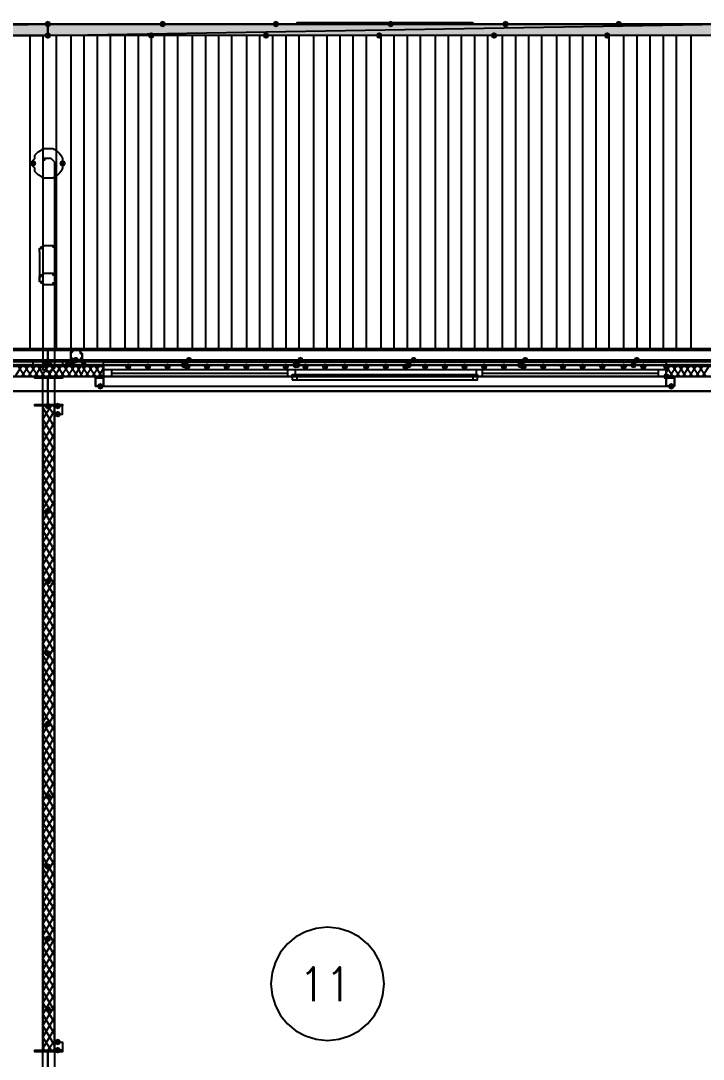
# Model space of a CAD drawing. Header units: millimetres. Extents: x 0 to 420, y 0 to 297.
# Drawn here: x 328.53 to 346.14, y 203.18 to 230 of the extents above; entities that cross this region are included whole.
import ezdxf

# ---------------------------------------------------------------- set-up
doc = ezdxf.new("R2010")
doc.units = ezdxf.units.MM
doc.layers.get('0').update_dxf_attribs({"linetype": 'CONTINUOUS'})
doc.styles.get("Standard").update_dxf_attribs({"font": 'STANDARD'})

msp = doc.modelspace()

# ---------------------------------------------------------------- hatches: boundary and pattern name
at = {"true_color": 0x000007}
h = msp.add_hatch(color=0, dxfattribs=at)
h.paths.add_polyline_path([(329.226333, 229.616), (311.869667, 229.616), (329.226333, 229.912333)], flags=0)
h.paths.add_polyline_path([(311.869667, 229.616), (329.226333, 229.912333), (311.869667, 229.912333)], flags=0)
at = {"true_color": 0x0000fe}
for points in [[(329.311, 229.912333), (329.286129, 229.852537), (329.226333, 229.827667), (329.166538, 229.852537), (329.141667, 229.912333), (329.166537, 229.972129), (329.226333, 229.997), (329.286129, 229.972129)], [(332.274333, 229.912333), (332.249462, 229.852537), (332.189667, 229.827667), (332.129871, 229.852537), (332.105, 229.912333), (332.129871, 229.972129), (332.189667, 229.997), (332.249462, 229.972129)], [(335.195333, 229.912333), (335.170462, 229.852537), (335.110667, 229.827667), (335.050871, 229.852537), (335.026, 229.912333), (335.050871, 229.972129), (335.110667, 229.997), (335.170462, 229.972129)], [(338.158667, 229.912333), (338.133796, 229.852537), (338.074, 229.827667), (338.014204, 229.852537), (337.989333, 229.912333), (338.014204, 229.972129), (338.074, 229.997), (338.133796, 229.972129)], [(341.122, 229.912333), (341.097129, 229.852537), (341.037333, 229.827667), (340.977538, 229.852537), (340.952667, 229.912333), (340.977537, 229.972129), (341.037333, 229.997), (341.097129, 229.972129)], [(344.043, 229.912333), (344.018129, 229.852537), (343.958333, 229.827667), (343.898537, 229.852537), (343.873667, 229.912333), (343.898537, 229.972129), (343.958333, 229.997), (344.018129, 229.972129)], [(329.311, 229.616), (329.286129, 229.556204), (329.226333, 229.531333), (329.166538, 229.556204), (329.141667, 229.616), (329.166537, 229.675796), (329.226333, 229.700667), (329.286129, 229.675796)], [(331.978, 229.616), (331.953129, 229.556204), (331.893333, 229.531333), (331.833538, 229.556204), (331.808667, 229.616), (331.833537, 229.675796), (331.893333, 229.700667), (331.953129, 229.675796)], [(334.941333, 229.616), (334.916462, 229.556204), (334.856667, 229.531333), (334.796871, 229.556204), (334.772, 229.616), (334.796871, 229.675796), (334.856667, 229.700667), (334.916462, 229.675796)], [(337.862333, 229.616), (337.837462, 229.556204), (337.777667, 229.531333), (337.717871, 229.556204), (337.693, 229.616), (337.717871, 229.675796), (337.777667, 229.700667), (337.837462, 229.675796)], [(340.825667, 229.616), (340.800796, 229.556204), (340.741, 229.531333), (340.681204, 229.556204), (340.656333, 229.616), (340.681204, 229.675796), (340.741, 229.700667), (340.800796, 229.675796)], [(343.746667, 229.616), (343.721796, 229.556204), (343.662, 229.531333), (343.602204, 229.556204), (343.577333, 229.616), (343.602204, 229.675796), (343.662, 229.700667), (343.721796, 229.675796)], [(330.030667, 221.234), (330.005796, 221.174204), (329.946, 221.149333), (329.886204, 221.174204), (329.861333, 221.234), (329.886204, 221.293796), (329.946, 221.318667), (330.005796, 221.293796)], [(332.951667, 221.234), (332.926796, 221.174204), (332.867, 221.149333), (332.807204, 221.174204), (332.782333, 221.234), (332.807204, 221.293796), (332.867, 221.318667), (332.926796, 221.293796)], [(335.830333, 221.234), (335.805462, 221.174204), (335.745667, 221.149333), (335.685871, 221.174204), (335.661, 221.234), (335.685871, 221.293796), (335.745667, 221.318667), (335.805462, 221.293796)], [(338.751333, 221.234), (338.726462, 221.174204), (338.666667, 221.149333), (338.606871, 221.174204), (338.582, 221.234), (338.606871, 221.293796), (338.666667, 221.318667), (338.726462, 221.293796)], [(341.63, 221.234), (341.605129, 221.174204), (341.545333, 221.149333), (341.485537, 221.174204), (341.460667, 221.234), (341.485537, 221.293796), (341.545333, 221.318667), (341.605129, 221.293796)], [(344.508667, 221.234), (344.483796, 221.174204), (344.424, 221.149333), (344.364204, 221.174204), (344.339333, 221.234), (344.364204, 221.293796), (344.424, 221.318667), (344.483796, 221.293796)], [(329.946, 221.107), (329.921129, 221.047204), (329.861333, 221.022333), (329.801537, 221.047204), (329.776667, 221.107), (329.801537, 221.166796), (329.861333, 221.191667), (329.921129, 221.166796)], [(329.946, 221.107), (329.921129, 221.047204), (329.861333, 221.022333), (329.801537, 221.047204), (329.776667, 221.107), (329.801537, 221.166796), (329.861333, 221.191667), (329.921129, 221.166796)], [(329.946, 221.107), (329.921129, 221.047204), (329.861333, 221.022333), (329.801537, 221.047204), (329.776667, 221.107), (329.801537, 221.166796), (329.861333, 221.191667), (329.921129, 221.166796)], [(332.824667, 221.107), (332.799796, 221.047204), (332.74, 221.022333), (332.680204, 221.047204), (332.655333, 221.107), (332.680204, 221.166796), (332.74, 221.191667), (332.799796, 221.166796)], [(332.867, 221.107), (332.842129, 221.047204), (332.782333, 221.022333), (332.722538, 221.047204), (332.697667, 221.107), (332.722537, 221.166796), (332.782333, 221.191667), (332.842129, 221.166796)], [(332.867, 221.107), (332.842129, 221.047204), (332.782333, 221.022333), (332.722538, 221.047204), (332.697667, 221.107), (332.722537, 221.166796), (332.782333, 221.191667), (332.842129, 221.166796)], [(335.703333, 221.107), (335.678463, 221.047204), (335.618667, 221.022333), (335.558871, 221.047204), (335.534, 221.107), (335.558871, 221.166796), (335.618667, 221.191667), (335.678462, 221.166796)], [(335.745667, 221.107), (335.720796, 221.047204), (335.661, 221.022333), (335.601204, 221.047204), (335.576333, 221.107), (335.601204, 221.166796), (335.661, 221.191667), (335.720796, 221.166796)], [(335.745667, 221.107), (335.720796, 221.047204), (335.661, 221.022333), (335.601204, 221.047204), (335.576333, 221.107), (335.601204, 221.166796), (335.661, 221.191667), (335.720796, 221.166796)], [(338.624333, 221.107), (338.599462, 221.047204), (338.539667, 221.022333), (338.479871, 221.047204), (338.455, 221.107), (338.479871, 221.166796), (338.539667, 221.191667), (338.599462, 221.166796)], [(338.624333, 221.107), (338.599462, 221.047204), (338.539667, 221.022333), (338.479871, 221.047204), (338.455, 221.107), (338.479871, 221.166796), (338.539667, 221.191667), (338.599462, 221.166796)], [(338.624333, 221.107), (338.599462, 221.047204), (338.539667, 221.022333), (338.479871, 221.047204), (338.455, 221.107), (338.479871, 221.166796), (338.539667, 221.191667), (338.599462, 221.166796)], [(341.503, 221.107), (341.478129, 221.047204), (341.418333, 221.022333), (341.358538, 221.047204), (341.333667, 221.107), (341.358537, 221.166796), (341.418333, 221.191667), (341.478129, 221.166796)], [(341.545333, 221.107), (341.520463, 221.047204), (341.460667, 221.022333), (341.400871, 221.047204), (341.376, 221.107), (341.400871, 221.166796), (341.460667, 221.191667), (341.520462, 221.166796)], [(341.545333, 221.107), (341.520463, 221.047204), (341.460667, 221.022333), (341.400871, 221.047204), (341.376, 221.107), (341.400871, 221.166796), (341.460667, 221.191667), (341.520462, 221.166796)], [(344.424, 221.107), (344.399129, 221.047204), (344.339333, 221.022333), (344.279537, 221.047204), (344.254667, 221.107), (344.279537, 221.166796), (344.339333, 221.191667), (344.399129, 221.166796)], [(344.424, 221.107), (344.399129, 221.047204), (344.339333, 221.022333), (344.279537, 221.047204), (344.254667, 221.107), (344.279537, 221.166796), (344.339333, 221.191667), (344.399129, 221.166796)], [(344.424, 221.107), (344.399129, 221.047204), (344.339333, 221.022333), (344.279537, 221.047204), (344.254667, 221.107), (344.279537, 221.166796), (344.339333, 221.191667), (344.399129, 221.166796)]]:
    msp.add_hatch(color=0, dxfattribs=at).paths.add_polyline_path(points, flags=0)
at = {"true_color": 0x000007}
h = msp.add_hatch(color=0, dxfattribs=at)
h.paths.add_polyline_path([(346.625333, 229.616), (329.226333, 229.616), (346.625333, 229.912333)], flags=0)
h.paths.add_polyline_path([(329.226333, 229.616), (346.625333, 229.912333), (329.226333, 229.912333)], flags=0)
for points in [[(328.93, 226.314), (328.905129, 226.254204), (328.845333, 226.229333), (328.785538, 226.254204), (328.760667, 226.314), (328.785537, 226.373796), (328.845333, 226.398667), (328.905129, 226.373796)], [(329.692, 226.314), (329.667129, 226.254204), (329.607333, 226.229333), (329.547537, 226.254204), (329.522667, 226.314), (329.547537, 226.373796), (329.607333, 226.398667), (329.667129, 226.373796)], [(331.385333, 221.064667), (331.360463, 221.004871), (331.300667, 220.98), (331.240871, 221.004871), (331.216, 221.064667), (331.240871, 221.124462), (331.300667, 221.149333), (331.360462, 221.124463)], [(331.893333, 221.064667), (331.868462, 221.004871), (331.808667, 220.98), (331.748871, 221.004871), (331.724, 221.064667), (331.748871, 221.124462), (331.808667, 221.149333), (331.868462, 221.124463)], [(332.401333, 221.064667), (332.376463, 221.004871), (332.316667, 220.98), (332.256871, 221.004871), (332.232, 221.064667), (332.256871, 221.124462), (332.316667, 221.149333), (332.376462, 221.124463)], [(332.909333, 221.064667), (332.884462, 221.004871), (332.824667, 220.98), (332.764871, 221.004871), (332.74, 221.064667), (332.764871, 221.124462), (332.824667, 221.149333), (332.884462, 221.124463)], [(333.417333, 221.064667), (333.392462, 221.004871), (333.332667, 220.98), (333.272871, 221.004871), (333.248, 221.064667), (333.272871, 221.124462), (333.332667, 221.149333), (333.392462, 221.124463)], [(333.925333, 221.064667), (333.900463, 221.004871), (333.840667, 220.98), (333.780871, 221.004871), (333.756, 221.064667), (333.780871, 221.124462), (333.840667, 221.149333), (333.900462, 221.124463)], [(334.433333, 221.064667), (334.408462, 221.004871), (334.348667, 220.98), (334.288871, 221.004871), (334.264, 221.064667), (334.288871, 221.124462), (334.348667, 221.149333), (334.408462, 221.124463)], [(334.941333, 221.064667), (334.916462, 221.004871), (334.856667, 220.98), (334.796871, 221.004871), (334.772, 221.064667), (334.796871, 221.124462), (334.856667, 221.149333), (334.916462, 221.124463)], [(335.449333, 221.064667), (335.424463, 221.004871), (335.364667, 220.98), (335.304871, 221.004871), (335.28, 221.064667), (335.304871, 221.124462), (335.364667, 221.149333), (335.424462, 221.124463)], [(335.957333, 221.064667), (335.932462, 221.004871), (335.872667, 220.98), (335.812871, 221.004871), (335.788, 221.064667), (335.812871, 221.124462), (335.872667, 221.149333), (335.932462, 221.124463)], [(336.465333, 221.064667), (336.440462, 221.004871), (336.380667, 220.98), (336.320871, 221.004871), (336.296, 221.064667), (336.320871, 221.124462), (336.380667, 221.149333), (336.440462, 221.124463)], [(336.973333, 221.064667), (336.948463, 221.004871), (336.888667, 220.98), (336.828871, 221.004871), (336.804, 221.064667), (336.828871, 221.124462), (336.888667, 221.149333), (336.948462, 221.124463)], [(337.523667, 221.064667), (337.498796, 221.004871), (337.439, 220.98), (337.379204, 221.004871), (337.354333, 221.064667), (337.379204, 221.124462), (337.439, 221.149333), (337.498796, 221.124463)], [(338.031667, 221.064667), (338.006796, 221.004871), (337.947, 220.98), (337.887204, 221.004871), (337.862333, 221.064667), (337.887204, 221.124462), (337.947, 221.149333), (338.006796, 221.124463)], [(338.539667, 221.064667), (338.514796, 221.004871), (338.455, 220.98), (338.395204, 221.004871), (338.370333, 221.064667), (338.395204, 221.124462), (338.455, 221.149333), (338.514796, 221.124463)], [(339.047667, 221.064667), (339.022796, 221.004871), (338.963, 220.98), (338.903204, 221.004871), (338.878333, 221.064667), (338.903204, 221.124462), (338.963, 221.149333), (339.022796, 221.124463)], [(339.555667, 221.064667), (339.530796, 221.004871), (339.471, 220.98), (339.411204, 221.004871), (339.386333, 221.064667), (339.411204, 221.124462), (339.471, 221.149333), (339.530796, 221.124463)], [(340.063667, 221.064667), (340.038796, 221.004871), (339.979, 220.98), (339.919204, 221.004871), (339.894333, 221.064667), (339.919204, 221.124462), (339.979, 221.149333), (340.038796, 221.124463)], [(340.571667, 221.064667), (340.546796, 221.004871), (340.487, 220.98), (340.427204, 221.004871), (340.402333, 221.064667), (340.427204, 221.124462), (340.487, 221.149333), (340.546796, 221.124463)], [(341.079667, 221.064667), (341.054796, 221.004871), (340.995, 220.98), (340.935204, 221.004871), (340.910333, 221.064667), (340.935204, 221.124462), (340.995, 221.149333), (341.054796, 221.124463)], [(341.587667, 221.064667), (341.562796, 221.004871), (341.503, 220.98), (341.443204, 221.004871), (341.418333, 221.064667), (341.443204, 221.124462), (341.503, 221.149333), (341.562796, 221.124463)], [(342.095667, 221.064667), (342.070796, 221.004871), (342.011, 220.98), (341.951204, 221.004871), (341.926333, 221.064667), (341.951204, 221.124462), (342.011, 221.149333), (342.070796, 221.124463)], [(342.603667, 221.064667), (342.578796, 221.004871), (342.519, 220.98), (342.459204, 221.004871), (342.434333, 221.064667), (342.459204, 221.124462), (342.519, 221.149333), (342.578796, 221.124463)], [(343.111667, 221.064667), (343.086796, 221.004871), (343.027, 220.98), (342.967204, 221.004871), (342.942333, 221.064667), (342.967204, 221.124462), (343.027, 221.149333), (343.086796, 221.124463)], [(343.619667, 221.064667), (343.594796, 221.004871), (343.535, 220.98), (343.475204, 221.004871), (343.450333, 221.064667), (343.475204, 221.124462), (343.535, 221.149333), (343.594796, 221.124463)], [(344.17, 221.064667), (344.145129, 221.004871), (344.085333, 220.98), (344.025538, 221.004871), (344.000667, 221.064667), (344.025537, 221.124462), (344.085333, 221.149333), (344.145129, 221.124463)], [(344.678, 221.064667), (344.653129, 221.004871), (344.593333, 220.98), (344.533537, 221.004871), (344.508667, 221.064667), (344.533537, 221.124462), (344.593333, 221.149333), (344.653129, 221.124463)], [(345.270667, 221.064667), (345.245796, 221.004871), (345.186, 220.98), (345.126204, 221.004871), (345.101333, 221.064667), (345.126204, 221.124462), (345.186, 221.149333), (345.245796, 221.124463)], [(345.270667, 220.810667), (345.245796, 220.750871), (345.186, 220.726), (345.126204, 220.750871), (345.101333, 220.810667), (345.126204, 220.870462), (345.186, 220.895333), (345.245796, 220.870463)], [(330.665667, 220.556667), (330.640796, 220.496871), (330.581, 220.472), (330.521204, 220.496871), (330.496333, 220.556667), (330.521204, 220.616462), (330.581, 220.641333), (330.640796, 220.616463)], [(345.397667, 220.556667), (345.372796, 220.496871), (345.313, 220.472), (345.253204, 220.496871), (345.228333, 220.556667), (345.253204, 220.616462), (345.313, 220.641333), (345.372796, 220.616463)], [(329.311, 220.048667), (329.286129, 219.988871), (329.226333, 219.964), (329.166538, 219.988871), (329.141667, 220.048667), (329.166537, 220.108462), (329.226333, 220.133333), (329.286129, 220.108463)], [(329.565, 220.048667), (329.540129, 219.988871), (329.480333, 219.964), (329.420538, 219.988871), (329.395667, 220.048667), (329.420537, 220.108462), (329.480333, 220.133333), (329.540129, 220.108463)], [(329.565, 219.837), (329.540129, 219.777204), (329.480333, 219.752333), (329.420538, 219.777204), (329.395667, 219.837), (329.420537, 219.896796), (329.480333, 219.921667), (329.540129, 219.896796)], [(329.311, 217.339333), (329.286129, 217.279538), (329.226333, 217.254667), (329.166538, 217.279538), (329.141667, 217.339333), (329.166537, 217.399129), (329.226333, 217.424), (329.286129, 217.399129)], [(329.311, 215.519), (329.286129, 215.459204), (329.226333, 215.434333), (329.166538, 215.459204), (329.141667, 215.519), (329.166537, 215.578796), (329.226333, 215.603667), (329.286129, 215.578796)], [(329.311, 213.656333), (329.286129, 213.596537), (329.226333, 213.571667), (329.166538, 213.596537), (329.141667, 213.656333), (329.166537, 213.716129), (329.226333, 213.741), (329.286129, 213.716129)], [(329.311, 211.836), (329.286129, 211.776204), (329.226333, 211.751333), (329.166538, 211.776204), (329.141667, 211.836), (329.166537, 211.895796), (329.226333, 211.920667), (329.286129, 211.895796)], [(329.311, 209.973333), (329.286129, 209.913537), (329.226333, 209.888667), (329.166538, 209.913537), (329.141667, 209.973333), (329.166537, 210.033129), (329.226333, 210.058), (329.286129, 210.033129)], [(329.311, 208.153), (329.286129, 208.093204), (329.226333, 208.068333), (329.166538, 208.093204), (329.141667, 208.153), (329.166537, 208.212796), (329.226333, 208.237667), (329.286129, 208.212796)], [(329.311, 206.290333), (329.286129, 206.230537), (329.226333, 206.205667), (329.166538, 206.230537), (329.141667, 206.290333), (329.166537, 206.350129), (329.226333, 206.375), (329.286129, 206.350129)], [(329.311, 204.47), (329.286129, 204.410204), (329.226333, 204.385333), (329.166538, 204.410204), (329.141667, 204.47), (329.166537, 204.529796), (329.226333, 204.554667), (329.286129, 204.529796)], [(329.565, 203.623333), (329.540129, 203.563538), (329.480333, 203.538667), (329.420538, 203.563538), (329.395667, 203.623333), (329.420537, 203.683129), (329.480333, 203.708), (329.540129, 203.683129)], [(329.565, 203.411667), (329.540129, 203.351871), (329.480333, 203.327), (329.420538, 203.351871), (329.395667, 203.411667), (329.420537, 203.471462), (329.480333, 203.496333), (329.540129, 203.471463)]]:
    msp.add_hatch(color=0, dxfattribs=at).paths.add_polyline_path(points, flags=0)
h = msp.add_hatch(color=0, dxfattribs=at)
h.paths.add_polyline_path([(119.972667, 221.234), (381.973667, 221.234), (119.972667, 221.107)], flags=0)
h.paths.add_polyline_path([(381.973667, 221.234), (119.972667, 221.107), (381.973667, 221.107)], flags=0)

# ---------------------------------------------------------------- linework, layer by layer
at = {"color": 0, "true_color": 0x000007}
for points in [[(329.226333, 229.912333), (311.869667, 229.912333)], [(346.625333, 229.912333), (329.226333, 229.912333)], [(335.661, 229.912333), (335.661, 229.954667), (340.190667, 229.954667)], [(328.845333, 226.314), (328.845333, 226.398667), (328.887667, 226.441), (328.887667, 226.525667), (328.93, 226.568), (328.972333, 226.610333), (329.057, 226.652667), (329.099333, 226.695), (329.184, 226.695), (329.226333, 226.695), (329.311, 226.695), (329.353333, 226.695), (329.438, 226.652667), (329.480333, 226.610333), (329.522667, 226.568), (329.565, 226.525667), (329.607333, 226.441), (329.607333, 226.398667), (329.607333, 226.314)], [(329.395667, 226.356333), (329.353333, 226.398667), (329.311, 226.441), (329.268667, 226.441), (329.226333, 226.441), (329.184, 226.441), (329.141667, 226.441), (329.141667, 226.398667), (329.099333, 226.398667), (329.099333, 226.356333)], [(329.099333, 226.356333), (329.099333, 221.022333)], [(329.395667, 226.356333), (329.395667, 221.022333)], [(329.014667, 224.028), (329.014667, 224.070333), (329.014667, 224.112667), (329.057, 224.112667), (329.057, 224.155), (329.099333, 224.155), (329.141667, 224.197333), (329.184, 224.197333), (329.226333, 224.197333), (329.268667, 224.197333), (329.311, 224.197333), (329.353333, 224.197333), (329.353333, 224.155), (329.395667, 224.155), (329.438, 224.112667), (329.438, 224.070333), (329.438, 224.028)], [(329.014667, 224.028), (329.014667, 223.308333)], [(329.438, 224.028), (329.438, 223.308333)], [(119.972667, 221.107), (381.973667, 221.107), (119.972667, 221.107), (381.973667, 221.107)], [(119.972667, 221.107), (381.973667, 221.107)], [(119.972667, 221.107), (381.973667, 221.107)], [(330.665667, 221.064667), (327.787, 221.064667)], [(328.379667, 220.810667), (328.549, 221.064667)], [(328.633667, 220.810667), (328.464333, 221.064667)], [(328.549, 220.810667), (328.718333, 221.064667)], [(328.803, 220.810667), (328.633667, 221.064667)], [(328.718333, 220.810667), (328.887667, 221.064667)], [(328.972333, 220.810667), (328.803, 221.064667)], [(329.607333, 221.191667), (329.565, 221.191667), (329.522667, 221.191667), (329.480333, 221.191667), (329.438, 221.191667), (329.353333, 221.191667), (329.311, 221.191667), (329.226333, 221.191667), (329.184, 221.191667), (329.099333, 221.191667), (329.057, 221.191667), (328.972333, 221.191667), (328.93, 221.191667), (328.887667, 221.191667), (328.845333, 221.191667)], [(329.607333, 221.191667), (329.607333, 221.064667), (329.565, 221.064667), (329.522667, 221.064667), (329.480333, 221.064667), (329.438, 221.064667), (329.353333, 221.064667), (329.311, 221.064667), (329.226333, 221.064667), (329.184, 221.064667), (329.099333, 221.064667), (329.057, 221.064667), (328.972333, 221.064667), (328.93, 221.064667), (328.887667, 221.064667), (328.845333, 221.064667), (328.845333, 221.191667)], [(328.887667, 220.810667), (329.057, 221.064667)], [(329.141667, 220.810667), (328.972333, 221.064667)], [(329.057, 220.810667), (329.226333, 221.064667)], [(329.311, 220.810667), (329.141667, 221.064667)], [(329.226333, 220.810667), (329.395667, 221.064667)], [(329.480333, 220.810667), (329.311, 221.064667)], [(329.395667, 220.810667), (329.565, 221.064667)], [(329.649667, 220.810667), (329.480333, 221.064667)], [(329.565, 220.810667), (329.734333, 221.064667)], [(329.819, 220.810667), (329.649667, 221.064667)], [(329.734333, 220.810667), (329.903667, 221.064667)], [(329.988333, 220.810667), (329.819, 221.064667)], [(329.903667, 220.810667), (330.073, 221.064667)], [(330.115333, 220.810667), (329.988333, 221.064667)], [(330.073, 220.810667), (330.2, 221.064667)], [(330.284667, 220.810667), (330.115333, 221.064667)], [(330.2, 220.810667), (330.369333, 221.064667)], [(330.454, 220.810667), (330.284667, 221.064667)], [(330.369333, 220.810667), (330.538667, 221.064667)], [(330.623333, 220.810667), (330.454, 221.064667)], [(330.538667, 220.810667), (330.665667, 221.022333)], [(330.665667, 221.022333), (330.623333, 221.064667)], [(330.665667, 221.064667), (330.665667, 221.191667), (345.186, 221.191667), (345.186, 221.064667)], [(330.665667, 221.064667), (330.665667, 220.98), (330.665667, 220.810667)], [(330.665667, 221.064667), (330.665667, 220.98)], [(345.186, 220.895333), (345.270667, 221.064667)], [(345.355333, 220.810667), (345.186, 221.064667)], [(345.186, 221.064667), (345.186, 220.98), (345.186, 220.810667)], [(345.186, 221.064667), (345.186, 220.98)], [(348.064667, 221.064667), (345.186, 221.064667)], [(345.270667, 220.810667), (345.44, 221.064667)], [(345.524667, 220.810667), (345.355333, 221.064667)], [(345.44, 220.810667), (345.609333, 221.064667)], [(345.694, 220.810667), (345.524667, 221.064667)], [(345.609333, 220.810667), (345.778667, 221.064667)], [(345.863333, 220.810667), (345.694, 221.064667)], [(345.778667, 220.810667), (345.948, 221.064667)], [(346.032667, 220.810667), (345.863333, 221.064667)], [(345.948, 220.810667), (346.117333, 221.064667)], [(346.202, 220.810667), (346.032667, 221.064667)], [(346.117333, 220.810667), (346.286667, 221.064667)], [(327.787, 220.810667), (330.665667, 220.810667)], [(328.887667, 220.768333), (328.887667, 220.810667)], [(329.057, 220.768333), (329.057, 220.810667)], [(329.226333, 220.048667), (329.226333, 220.810667)], [(329.395667, 220.768333), (329.395667, 220.810667)], [(329.565, 220.768333), (329.565, 220.810667)], [(330.581, 220.810667), (330.581, 220.768333)], [(330.665667, 220.810667), (330.877333, 220.810667), (330.877333, 220.98), (330.665667, 220.98)], [(337.947, 220.810667), (330.665667, 220.810667), (330.665667, 220.683667)], [(337.947, 220.810667), (330.665667, 220.810667), (330.665667, 220.683667)], [(330.665667, 220.810667), (345.186, 220.810667)], [(335.407, 220.98), (330.877333, 220.98)], [(330.877333, 220.895333), (335.407, 220.895333)], [(330.877333, 220.810667), (335.407, 220.810667)], [(335.491667, 220.98), (335.407, 220.98), (335.407, 220.810667), (335.491667, 220.810667)], [(335.491667, 220.810667), (335.534, 220.810667), (335.534, 220.853), (335.618667, 220.853), (335.618667, 220.98), (335.491667, 220.98)], [(340.275333, 220.98), (335.618667, 220.98)], [(340.190667, 220.853), (335.661, 220.853)], [(335.661, 220.810667), (340.190667, 220.810667)], [(335.661, 220.726), (340.190667, 220.726)], [(335.661, 220.726), (340.190667, 220.726)], [(345.186, 220.683667), (345.186, 220.810667), (337.947, 220.810667)], [(345.186, 220.683667), (345.186, 220.810667), (337.947, 220.810667)], [(340.36, 220.98), (340.275333, 220.98), (340.275333, 220.853), (340.317667, 220.853), (340.317667, 220.810667), (340.36, 220.810667)], [(340.36, 220.810667), (340.444667, 220.810667), (340.444667, 220.98), (340.36, 220.98)], [(344.974333, 220.98), (340.444667, 220.98)], [(340.444667, 220.895333), (344.974333, 220.895333)], [(340.444667, 220.810667), (344.974333, 220.810667)], [(345.186, 220.98), (344.974333, 220.98), (344.974333, 220.810667), (345.186, 220.810667)], [(345.186, 220.810667), (348.064667, 220.810667)], [(345.313, 220.810667), (345.313, 220.768333)], [(330.665667, 220.683667), (330.665667, 220.556667), (337.947, 220.556667)], [(330.665667, 220.683667), (330.665667, 220.556667), (337.947, 220.556667)], [(337.947, 220.556667), (345.186, 220.556667), (345.186, 220.683667)], [(337.947, 220.556667), (345.186, 220.556667), (345.186, 220.683667)], [(328.887667, 220.048667), (328.887667, 220.091)], [(329.057, 220.048667), (329.057, 220.091)], [(329.099333, 220.006333), (329.141667, 220.048667)], [(329.099333, 219.71), (329.311, 220.048667)], [(329.395667, 219.498333), (329.099333, 220.006333)], [(329.099333, 219.413667), (329.395667, 219.921667)], [(329.395667, 219.794667), (329.226333, 220.048667)], [(329.395667, 220.048667), (329.395667, 220.091)], [(329.565, 220.048667), (329.565, 220.091)], [(329.395667, 219.202), (329.099333, 219.71)], [(329.099333, 219.117333), (329.395667, 219.625333)], [(329.395667, 218.905667), (329.099333, 219.413667)], [(329.099333, 218.821), (329.395667, 219.329)], [(329.395667, 218.609333), (329.099333, 219.117333)], [(329.099333, 218.524667), (329.395667, 219.032667)], [(329.395667, 218.355333), (329.099333, 218.821)], [(329.099333, 218.270667), (329.395667, 218.778667)], [(329.395667, 218.059), (329.099333, 218.567)], [(329.099333, 217.974333), (329.395667, 218.482333)], [(329.395667, 217.762667), (329.099333, 218.270667)], [(329.099333, 217.678), (329.395667, 218.186)], [(329.395667, 217.466333), (329.099333, 217.974333)], [(329.099333, 217.381667), (329.395667, 217.889667)], [(329.395667, 217.17), (329.099333, 217.678)], [(329.099333, 217.085333), (329.395667, 217.593333)], [(329.395667, 216.873667), (329.099333, 217.381667)], [(329.099333, 216.789), (329.395667, 217.297)], [(329.395667, 216.619667), (329.099333, 217.085333)], [(329.099333, 216.535), (329.395667, 217.000667)], [(329.395667, 216.323333), (329.099333, 216.831333)], [(329.099333, 216.238667), (329.395667, 216.746667)], [(329.395667, 216.027), (329.099333, 216.535)], [(329.099333, 215.942333), (329.395667, 216.450333)], [(329.395667, 215.730667), (329.099333, 216.238667)], [(329.099333, 215.646), (329.395667, 216.154)], [(329.395667, 215.434333), (329.099333, 215.942333)], [(329.099333, 215.349667), (329.395667, 215.857667)], [(329.395667, 215.138), (329.099333, 215.646)], [(329.099333, 215.053333), (329.395667, 215.561333)], [(329.395667, 214.841667), (329.099333, 215.349667)], [(329.099333, 214.757), (329.395667, 215.265)], [(329.395667, 214.587667), (329.099333, 215.053333)], [(329.099333, 214.503), (329.395667, 215.011)], [(329.395667, 214.291333), (329.099333, 214.799333)], [(329.099333, 214.206667), (329.395667, 214.714667)], [(329.395667, 213.995), (329.099333, 214.503)], [(329.099333, 213.910333), (329.395667, 214.418333)], [(329.395667, 213.698667), (329.099333, 214.206667)], [(329.099333, 213.614), (329.395667, 214.122)], [(329.395667, 213.402333), (329.099333, 213.910333)], [(329.099333, 213.317667), (329.395667, 213.825667)], [(329.395667, 213.106), (329.099333, 213.614)], [(329.099333, 213.021333), (329.395667, 213.529333)], [(329.395667, 212.809667), (329.099333, 213.317667)], [(329.099333, 212.767333), (329.395667, 213.233)], [(329.395667, 212.555667), (329.099333, 213.063667)], [(329.099333, 212.471), (329.395667, 212.979)], [(329.395667, 212.259333), (329.099333, 212.767333)], [(329.099333, 212.174667), (329.395667, 212.682667)], [(329.395667, 211.963), (329.099333, 212.471)], [(329.099333, 211.878333), (329.395667, 212.386333)], [(329.395667, 211.666667), (329.099333, 212.174667)], [(329.099333, 211.582), (329.395667, 212.09)], [(329.395667, 211.370333), (329.099333, 211.878333)], [(329.099333, 211.285667), (329.395667, 211.793667)], [(329.395667, 211.074), (329.099333, 211.582)], [(329.099333, 210.989333), (329.395667, 211.497333)], [(329.395667, 210.82), (329.099333, 211.285667)], [(329.099333, 210.735333), (329.395667, 211.201)], [(329.395667, 210.523667), (329.099333, 211.031667)], [(329.099333, 210.439), (329.395667, 210.947)], [(329.395667, 210.227333), (329.099333, 210.735333)], [(329.099333, 210.142667), (329.395667, 210.650667)], [(329.395667, 209.931), (329.099333, 210.439)], [(329.099333, 209.846333), (329.395667, 210.354333)], [(329.395667, 209.634667), (329.099333, 210.142667)], [(329.099333, 209.55), (329.395667, 210.058)], [(329.395667, 209.338333), (329.099333, 209.846333)], [(329.099333, 209.253667), (329.395667, 209.761667)], [(329.395667, 209.042), (329.099333, 209.55)], [(329.099333, 208.999667), (329.395667, 209.465333)], [(329.395667, 208.788), (329.099333, 209.296)], [(329.099333, 208.703333), (329.395667, 209.211333)], [(329.395667, 208.491667), (329.099333, 208.999667)], [(329.099333, 208.407), (329.395667, 208.915)], [(329.395667, 208.195333), (329.099333, 208.703333)], [(329.099333, 208.110667), (329.395667, 208.618667)], [(329.395667, 207.899), (329.099333, 208.407)], [(329.099333, 207.814333), (329.395667, 208.322333)], [(329.395667, 207.602667), (329.099333, 208.110667)], [(329.099333, 207.518), (329.395667, 208.026)], [(329.395667, 207.306333), (329.099333, 207.814333)], [(329.099333, 207.221667), (329.395667, 207.729667)], [(329.395667, 207.052333), (329.099333, 207.518)], [(329.099333, 206.967667), (329.395667, 207.433333)], [(329.395667, 206.756), (329.099333, 207.264)], [(329.099333, 206.671333), (329.395667, 207.179333)], [(329.395667, 206.459667), (329.099333, 206.967667)], [(329.099333, 206.375), (329.395667, 206.883)], [(329.395667, 206.163333), (329.099333, 206.671333)], [(329.099333, 206.078667), (329.395667, 206.586667)], [(337.904667, 205.126167), (337.874995, 205.42051), (337.789894, 205.694662), (337.655238, 205.942749), (337.476899, 206.158899), (337.260749, 206.337238), (337.012662, 206.471894), (336.73851, 206.556995), (336.444167, 206.586667), (336.149823, 206.556995), (335.875671, 206.471894), (335.627584, 206.337238), (335.411434, 206.158899), (335.233095, 205.942749), (335.098439, 205.694662), (335.013339, 205.42051), (334.983667, 205.126167)], [(329.395667, 205.867), (329.099333, 206.375)], [(329.099333, 205.782333), (329.395667, 206.290333)], [(329.395667, 205.570667), (329.099333, 206.078667)], [(329.099333, 205.486), (329.395667, 205.994)], [(329.395667, 205.274333), (329.099333, 205.782333)], [(329.099333, 205.232), (329.395667, 205.697667)], [(329.395667, 205.020333), (329.099333, 205.486)], [(329.099333, 204.935667), (329.395667, 205.443667)], [(329.395667, 204.724), (329.099333, 205.232)], [(329.099333, 204.639333), (329.395667, 205.147333)], [(329.395667, 204.427667), (329.099333, 204.935667)], [(334.983667, 205.126167), (335.013339, 204.831823), (335.098439, 204.557671), (335.233095, 204.309584), (335.411434, 204.093434), (335.627584, 203.915095), (335.875671, 203.780439), (336.149823, 203.695339), (336.444167, 203.665667), (336.73851, 203.695339), (337.012662, 203.780439), (337.260749, 203.915095), (337.476899, 204.093434), (337.655238, 204.309584), (337.789894, 204.557671), (337.874995, 204.831823), (337.904667, 205.126167)], [(329.099333, 204.343), (329.395667, 204.851)], [(329.395667, 204.131333), (329.099333, 204.639333)], [(329.099333, 204.046667), (329.395667, 204.554667)], [(329.395667, 203.835), (329.099333, 204.343)], [(329.099333, 203.750333), (329.395667, 204.258333)], [(329.395667, 203.538667), (329.099333, 204.046667)], [(329.099333, 203.454), (329.395667, 203.962)], [(329.311, 203.411667), (329.099333, 203.750333)], [(329.226333, 203.411667), (329.395667, 203.665667)], [(328.887667, 203.369333), (328.887667, 203.411667)], [(329.057, 203.369333), (329.057, 203.411667)], [(329.141667, 203.411667), (329.099333, 203.496333)], [(329.226333, 202.692), (329.226333, 203.411667)], [(329.395667, 203.369333), (329.395667, 203.411667)], [(329.565, 203.369333), (329.565, 203.411667)]]:
    msp.add_lwpolyline(points, dxfattribs=at)
for points in [[(329.226333, 229.616), (311.869667, 229.616), (329.226333, 229.912333)], [(311.869667, 229.616), (329.226333, 229.912333), (311.869667, 229.912333)], [(364.024333, 229.912333), (364.024333, 229.616), (346.625333, 229.616), (346.625333, 229.912333), (346.625333, 229.616), (329.226333, 229.616), (329.226333, 229.912333), (311.869667, 229.912333), (311.869667, 229.616), (329.226333, 229.616), (329.226333, 229.912333), (346.625333, 229.912333)], [(346.625333, 229.616), (329.226333, 229.616), (346.625333, 229.912333)], [(329.226333, 229.616), (346.625333, 229.912333), (329.226333, 229.912333)], [(340.190667, 229.954667), (340.190667, 229.912333), (335.661, 229.912333), (335.661, 229.954667)], [(381.973667, 229.065667), (381.973667, 229.616), (119.972667, 229.616), (119.972667, 229.065667), (119.972667, 222.080667), (119.972667, 221.488), (381.973667, 221.488), (381.973667, 222.080667)], [(329.311, 225.933), (329.226333, 225.933), (329.184, 225.933), (329.099333, 225.933), (329.057, 225.975333), (328.972333, 226.017667), (328.93, 226.06), (328.887667, 226.102333), (328.887667, 226.187), (328.845333, 226.229333), (328.845333, 226.314), (328.845333, 226.398667), (328.887667, 226.441), (328.887667, 226.525667), (328.93, 226.568), (328.972333, 226.610333), (329.057, 226.652667), (329.099333, 226.695), (329.184, 226.695), (329.226333, 226.695), (329.311, 226.695), (329.353333, 226.695), (329.438, 226.652667), (329.480333, 226.610333), (329.522667, 226.568), (329.565, 226.525667), (329.607333, 226.441), (329.607333, 226.398667), (329.607333, 226.314), (329.607333, 226.229333), (329.607333, 226.187), (329.565, 226.102333), (329.522667, 226.06), (329.480333, 226.017667), (329.438, 225.975333), (329.353333, 225.933)], [(329.268667, 223.181333), (329.226333, 223.181333), (329.184, 223.181333), (329.141667, 223.181333), (329.099333, 223.223667), (329.057, 223.223667), (329.057, 223.266), (329.014667, 223.266), (329.014667, 223.308333), (329.014667, 223.350667), (329.014667, 223.393), (329.057, 223.393), (329.057, 223.435333), (329.099333, 223.435333), (329.141667, 223.477667), (329.184, 223.477667), (329.226333, 223.477667), (329.268667, 223.477667), (329.311, 223.477667), (329.353333, 223.477667), (329.353333, 223.435333), (329.395667, 223.435333), (329.438, 223.393), (329.438, 223.350667), (329.438, 223.308333), (329.438, 223.266), (329.395667, 223.223667), (329.353333, 223.223667), (329.353333, 223.181333), (329.311, 223.181333)], [(329.226333, 221.191667), (311.827333, 221.191667), (311.827333, 221.530333), (329.226333, 221.530333)], [(346.625333, 221.191667), (329.226333, 221.191667), (329.226333, 221.530333), (346.625333, 221.530333)], [(329.692, 221.149333), (329.819, 221.149333), (329.819, 221.361), (329.819, 221.403333), (329.819, 221.445667), (329.861333, 221.445667), (329.861333, 221.488), (329.903667, 221.488), (329.946, 221.488), (329.988333, 221.488), (330.030667, 221.488), (330.073, 221.445667), (330.073, 221.403333), (330.115333, 221.403333), (330.115333, 221.361), (330.115333, 221.149333), (330.2, 221.149333), (330.115333, 221.149333), (330.115333, 221.361), (330.115333, 221.403333), (330.073, 221.403333), (330.073, 221.445667), (330.030667, 221.488), (329.988333, 221.488), (329.946, 221.488), (329.903667, 221.488), (329.861333, 221.488), (329.861333, 221.445667), (329.819, 221.403333), (329.819, 221.361), (329.819, 221.149333), (329.692, 221.149333), (329.819, 221.149333), (329.819, 221.361), (329.819, 221.403333), (329.819, 221.445667), (329.861333, 221.445667), (329.861333, 221.488), (329.903667, 221.488), (329.946, 221.488), (329.988333, 221.488), (330.030667, 221.488), (330.073, 221.445667), (330.073, 221.403333), (330.115333, 221.403333), (330.115333, 221.361), (330.115333, 221.149333), (330.2, 221.149333), (330.115333, 221.149333), (330.115333, 221.361), (330.115333, 221.403333), (330.073, 221.403333), (330.073, 221.445667), (330.030667, 221.488), (329.988333, 221.488), (329.946, 221.488), (329.903667, 221.488), (329.861333, 221.488), (329.861333, 221.445667), (329.819, 221.403333), (329.819, 221.361), (329.819, 221.149333), (329.692, 221.149333), (329.819, 221.149333), (329.819, 221.361), (329.819, 221.403333), (329.861333, 221.445667), (329.861333, 221.488), (329.903667, 221.488), (329.946, 221.488), (329.988333, 221.488), (330.030667, 221.488), (330.073, 221.445667), (330.073, 221.403333), (330.115333, 221.403333), (330.115333, 221.361), (330.115333, 221.149333), (330.2, 221.149333), (330.115333, 221.149333), (330.115333, 221.361), (330.115333, 221.403333), (330.073, 221.403333), (330.073, 221.445667), (330.030667, 221.488), (329.988333, 221.488), (329.946, 221.488), (329.903667, 221.488), (329.861333, 221.488), (329.861333, 221.445667), (329.819, 221.445667), (329.819, 221.403333), (329.819, 221.361), (329.819, 221.149333)], [(330.115333, 221.361), (330.115333, 221.318667), (330.073, 221.276333), (330.073, 221.234), (330.030667, 221.234), (329.988333, 221.191667), (329.946, 221.191667), (329.903667, 221.191667), (329.903667, 221.234), (329.861333, 221.234), (329.861333, 221.276333), (329.819, 221.276333), (329.819, 221.318667), (329.819, 221.361), (329.819, 221.403333), (329.861333, 221.445667), (329.861333, 221.488), (329.903667, 221.488), (329.946, 221.488), (329.988333, 221.488), (330.030667, 221.488), (330.073, 221.445667), (330.073, 221.403333), (330.115333, 221.403333)], [(329.819, 221.361), (329.819, 221.403333), (329.861333, 221.445667), (329.861333, 221.488), (329.903667, 221.488), (329.946, 221.488), (329.988333, 221.488), (330.030667, 221.488), (330.073, 221.445667), (330.073, 221.403333), (330.115333, 221.403333), (330.115333, 221.361), (330.115333, 221.318667), (330.073, 221.276333), (330.073, 221.234), (330.030667, 221.234), (329.988333, 221.191667), (329.946, 221.191667), (329.903667, 221.191667), (329.903667, 221.234), (329.861333, 221.234), (329.861333, 221.276333), (329.819, 221.276333), (329.819, 221.318667)], [(119.972667, 221.234), (381.973667, 221.234), (119.972667, 221.107)], [(381.973667, 221.234), (119.972667, 221.107), (381.973667, 221.107)], [(119.972667, 221.234), (119.972667, 221.107), (381.973667, 221.107), (381.973667, 221.234)], [(329.268667, 220.937667), (329.226333, 220.937667), (329.184, 220.937667), (329.141667, 220.937667), (329.141667, 220.98), (329.099333, 220.98), (329.099333, 221.022333), (329.099333, 221.064667), (329.099333, 221.107), (329.141667, 221.107), (329.141667, 221.149333), (329.184, 221.149333), (329.226333, 221.149333), (329.268667, 221.149333), (329.311, 221.149333), (329.311, 221.107), (329.353333, 221.107), (329.353333, 221.064667), (329.395667, 221.064667), (329.395667, 221.022333), (329.353333, 221.022333), (329.353333, 220.98), (329.311, 220.98), (329.311, 220.937667)], [(393.361333, 220.810667), (259.291667, 220.810667), (259.291667, 189.780333), (242.612333, 189.780333), (242.612333, 220.810667), (108.585, 220.810667), (108.585, 104.14), (242.654667, 104.14), (242.654667, 135.128), (259.291667, 135.128), (259.291667, 104.14), (393.361333, 104.14)], [(329.607333, 220.048667), (328.887667, 220.048667), (328.887667, 220.091), (329.226333, 220.091), (329.226333, 220.768333), (328.887667, 220.768333), (328.887667, 220.810667), (329.607333, 220.810667), (329.607333, 220.768333), (329.226333, 220.768333), (329.226333, 220.091), (329.607333, 220.091)], [(330.454, 220.810667), (330.665667, 220.810667), (330.665667, 220.556667), (330.454, 220.556667)], [(330.454, 220.768333), (330.454, 220.556667), (330.665667, 220.556667), (330.665667, 220.768333)], [(330.665667, 220.810667), (330.665667, 220.98)], [(335.534, 220.726), (335.661, 220.726), (335.661, 220.853), (335.534, 220.853)], [(340.317667, 220.853), (340.190667, 220.853), (340.190667, 220.726), (340.317667, 220.726)], [(345.186, 220.810667), (345.186, 220.98)], [(345.186, 220.810667), (345.397667, 220.810667), (345.397667, 220.556667), (345.186, 220.556667)], [(345.186, 220.768333), (345.186, 220.556667), (345.397667, 220.556667), (345.397667, 220.768333)], [(242.612333, 220.429667), (242.612333, 189.780333), (259.291667, 189.780333), (259.291667, 220.429667), (393.022667, 220.429667), (393.022667, 104.478667), (259.291667, 104.478667), (259.291667, 135.128), (242.654667, 135.128), (242.654667, 104.478667), (108.923667, 104.478667), (108.923667, 220.429667)], [(329.395667, 203.411667), (329.395667, 220.048667), (329.099333, 220.048667), (329.099333, 203.411667)], [(329.607333, 220.048667), (329.395667, 220.048667), (329.395667, 219.837), (329.607333, 219.837), (329.607333, 220.048667), (329.395667, 220.048667), (329.395667, 219.837), (329.607333, 219.837)], [(329.607333, 203.411667), (329.395667, 203.411667), (329.395667, 203.623333), (329.607333, 203.623333), (329.607333, 203.411667), (329.395667, 203.411667), (329.395667, 203.623333), (329.607333, 203.623333)], [(329.607333, 202.692), (328.887667, 202.692), (328.887667, 202.734333), (329.226333, 202.734333), (329.226333, 203.369333), (328.887667, 203.369333), (328.887667, 203.411667), (329.607333, 203.411667), (329.607333, 203.369333), (329.226333, 203.369333), (329.226333, 202.734333), (329.607333, 202.734333)]]:
    msp.add_lwpolyline(points, close=True, dxfattribs=at)
at = {"color": 0, "true_color": 0x0000fd}
for points in [[(328.760667, 229.616), (328.760667, 221.488)], [(329.099333, 229.616), (329.099333, 221.488)], [(329.438, 229.616), (329.438, 221.488)], [(329.819, 229.616), (329.819, 221.488)], [(330.157667, 229.616), (330.157667, 221.488)], [(330.496333, 229.616), (330.496333, 221.488)], [(330.835, 229.616), (330.835, 221.488)], [(331.216, 229.616), (331.216, 221.488)], [(331.554667, 229.616), (331.554667, 221.488)], [(331.893333, 229.616), (331.893333, 221.488)], [(332.232, 229.616), (332.232, 221.488)], [(332.570667, 229.616), (332.570667, 221.488)], [(332.951667, 229.616), (332.951667, 221.488)], [(333.290333, 229.616), (333.290333, 221.488)], [(333.629, 229.616), (333.629, 221.488)], [(333.967667, 229.616), (333.967667, 221.488)], [(334.348667, 229.616), (334.348667, 221.488)], [(334.687333, 229.616), (334.687333, 221.488)], [(335.026, 229.616), (335.026, 221.488)], [(335.364667, 229.616), (335.364667, 221.488)], [(335.703333, 229.616), (335.703333, 221.488)], [(336.084333, 229.616), (336.084333, 221.488)], [(336.423, 229.616), (336.423, 221.488)], [(336.761667, 229.616), (336.761667, 221.488)], [(337.100333, 229.616), (337.100333, 221.488)], [(337.439, 229.616), (337.439, 221.488)], [(337.82, 229.616), (337.82, 221.488)], [(338.158667, 229.616), (338.158667, 221.488)], [(338.497333, 229.616), (338.497333, 221.488)], [(338.836, 229.616), (338.836, 221.488)], [(339.217, 229.616), (339.217, 221.488)], [(339.555667, 229.616), (339.555667, 221.488)], [(339.894333, 229.616), (339.894333, 221.488)], [(340.233, 229.616), (340.233, 221.488)], [(340.571667, 229.616), (340.571667, 221.488)], [(340.952667, 229.616), (340.952667, 221.488)], [(341.291333, 229.616), (341.291333, 221.488)], [(341.63, 229.616), (341.63, 221.488)], [(341.968667, 229.616), (341.968667, 221.488)], [(342.349667, 229.616), (342.349667, 221.488)], [(342.688333, 229.616), (342.688333, 221.488)], [(343.027, 229.616), (343.027, 221.488)], [(343.365667, 229.616), (343.365667, 221.488)], [(343.704333, 229.616), (343.704333, 221.488)], [(344.085333, 229.616), (344.085333, 221.488)], [(344.424, 229.616), (344.424, 221.488)], [(344.762667, 229.616), (344.762667, 221.488)], [(345.101333, 229.616), (345.101333, 221.488)], [(345.44, 229.616), (345.44, 221.488)], [(345.821, 229.616), (345.821, 221.488)]]:
    msp.add_lwpolyline(points, dxfattribs=at)
at = {"color": 0, "true_color": 0x00002b}
for points in [[(329.099333, 186.309), (329.099333, 220.810667), (311.996667, 220.810667), (311.996667, 186.309)], [(346.498333, 220.810667), (329.395667, 220.810667), (329.395667, 186.309), (346.498333, 186.309)]]:
    msp.add_lwpolyline(points, close=True, dxfattribs=at)
at = {"color": 0, "true_color": 0x0000fe}
msp.add_lwpolyline([(242.612333, 220.429667), (108.923667, 220.429667), (108.923667, 104.478667), (242.654667, 104.478667), (242.654667, 135.128), (259.291667, 135.128), (259.291667, 104.478667), (393.022667, 104.478667), (393.022667, 220.429667), (259.291667, 220.429667), (259.291667, 189.780333), (242.612333, 189.780333)], close=True, dxfattribs=at)

# ---------------------------------------------------------------- texts
at = {"color": 0, "true_color": 0x000007, "insert": (335.703333, 205.553699), "char_height": 0.872032, "width": 0.67824709, "attachment_point": 1}
msp.add_mtext('11', dxfattribs=at)

doc.saveas('drawing.dxf')
